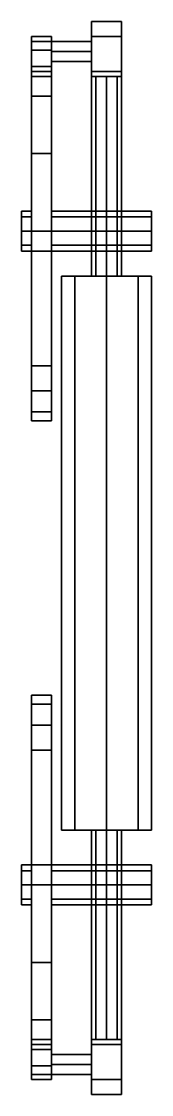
# Model space of a CAD drawing. Extents: x -1.08 to 1.08, y -2.1 to 2.35.
# Drawn here: x -1.08 to -0.82, y -2.1 to 0.05 of the extents above; entities that cross this region are included whole.
import ezdxf

# ---------------------------------------------------------------- set-up
doc = ezdxf.new("R2010")
doc.units = 0
doc.layers.add('SUSPENSION', color=5, linetype='CONTINUOUS')

msp = doc.modelspace()

# ---------------------------------------------------------------- linework, layer by layer
at = {"layer": 'SUSPENSION'}
for points in [[(-0.94, 0.05, 0.76), (-0.94, 0.02, 0.78), (-0.88, 0.02, 0.78), (-0.88, 0.05, 0.76)], [(-0.94, 0.05, 0.76), (-0.94, 0.05, 0.72), (-0.94, 0.02, 0.69), (-0.94, 0.02, 0.78)], [(-0.94, 0.05, 0.72), (-0.94, 0.05, 0.76), (-0.88, 0.05, 0.76), (-0.88, 0.05, 0.72)], [(-0.94, 0.02, 0.69), (-0.94, 0.05, 0.72), (-0.88, 0.05, 0.72), (-0.88, 0.02, 0.69)], [(-0.88, 0.02, 0.78), (-0.88, 0.02, 0.69), (-0.88, 0.05, 0.72), (-0.88, 0.05, 0.76)], [(-1.06, -0.41, 0.54), (-1.06, -0.06, 0.54), (-1.06, 0.02, 0.47), (-1.06, -0.2147, 0.47)], [(-1.06, 0.02, 0.77), (-1.06, 0.02, 0.47), (-1.06, -0.04, 0.69), (-1.06, -0.04, 0.77)], [(-1.06, 0.02, 0.47), (-1.06, 0.02, 0.77), (-1.02, 0.02, 0.77), (-1.02, 0.02, 0.47)], [(-1.06, -0.2147, 0.47), (-1.06, 0.02, 0.47), (-1.02, 0.02, 0.47), (-1.02, -0.2147, 0.47)], [(-1.06, 0.02, 0.77), (-1.06, -0.04, 0.77), (-1.02, -0.04, 0.77), (-1.02, 0.02, 0.77)], [(-1.02, 0.01, 0.31), (-1.02, -0.0076, 0.2676), (-1.06, -0.0076, 0.2676), (-1.06, 0.01, 0.31)], [(-1.02, -0.0076, 0.3524), (-1.02, 0.01, 0.31), (-1.06, 0.01, 0.31), (-1.06, -0.0076, 0.3524)], [(-1.06, -0.0076, 0.3524), (-1.06, 0.01, 0.31), (-1.06, -0.0076, 0.2676), (-1.06, -0.05, 0.37)], [(-1.02, -0.2147, 0.47), (-1.02, 0.02, 0.47), (-1.02, -0.06, 0.54), (-1.02, -0.41, 0.54)], [(-1.02, -0.06, 0.54), (-1.02, -0.06, 0.54), (-1.02, 0.02, 0.47), (-1.02, -0.04, 0.69)], [(-1.02, -0.04, 0.77), (-1.02, -0.04, 0.69), (-1.02, 0.02, 0.47), (-1.02, 0.02, 0.77)], [(-1.02, -0.05, 0.37), (-1.02, -0.0076, 0.2676), (-1.02, 0.01, 0.31), (-1.02, -0.0076, 0.3524)], [(-1.02, 0.01, 0.75), (-1.02, -0.01, 0.77), (-0.94, -0.01, 0.77), (-0.94, 0.01, 0.75)], [(-1.02, -0.01, 0.73), (-1.02, 0.01, 0.75), (-0.94, 0.01, 0.75), (-0.94, -0.01, 0.73)], [(-0.94, -0.05, 0.69), (-0.94, 0.02, 0.69), (-0.88, 0.02, 0.69), (-0.88, -0.05, 0.69)], [(-0.94, 0.02, 0.78), (-0.94, 0.02, 0.69), (-0.94, -0.05, 0.69), (-0.94, -0.05, 0.78)], [(-0.94, 0.02, 0.78), (-0.94, -0.05, 0.78), (-0.88, -0.05, 0.78), (-0.88, 0.02, 0.78)], [(-0.88, -0.05, 0.78), (-0.88, -0.05, 0.69), (-0.88, 0.02, 0.69), (-0.88, 0.02, 0.78)], [(-1.02, -0.0076, 0.2676), (-1.02, -0.05, 0.25), (-1.06, -0.05, 0.25), (-1.06, -0.0076, 0.2676)], [(-1.02, -0.05, 0.37), (-1.02, -0.0076, 0.3524), (-1.06, -0.0076, 0.3524), (-1.06, -0.05, 0.37)], [(-1.06, -0.0076, 0.2676), (-1.06, -0.05, 0.25), (-1.06, -0.1, 0.25), (-1.06, -0.05, 0.37)], [(-1.02, -0.05, 0.37), (-1.02, -0.1, 0.25), (-1.02, -0.05, 0.25), (-1.02, -0.0076, 0.2676)], [(-1.02, -0.01, 0.77), (-1.02, -0.03, 0.75), (-0.94, -0.03, 0.75), (-0.94, -0.01, 0.77)], [(-1.02, -0.03, 0.75), (-1.02, -0.01, 0.73), (-0.94, -0.01, 0.73), (-0.94, -0.03, 0.75)], [(-1.06, -0.04, 0.77), (-1.06, -0.04, 0.69), (-1.02, -0.04, 0.69), (-1.02, -0.04, 0.77)], [(-1.06, -0.04, 0.69), (-1.06, -0.06, 0.54), (-1.02, -0.06, 0.54), (-1.02, -0.04, 0.69)], [(-1.06, -0.2147, 0.47), (-1.06, -0.05, 0.37), (-1.06, -0.1, 0.25), (-1.06, -0.37, 0.39)], [(-1.02, -0.2147, 0.47), (-1.02, -0.05, 0.37), (-1.06, -0.05, 0.37), (-1.06, -0.2147, 0.47)], [(-1.02, -0.05, 0.25), (-1.02, -0.1, 0.25), (-1.06, -0.1, 0.25), (-1.06, -0.05, 0.25)], [(-1.06, -0.06, 0.54), (-1.06, -0.41, 0.54), (-1.02, -0.41, 0.54), (-1.02, -0.06, 0.54)], [(-1.02, -0.37, 0.39), (-1.02, -0.1, 0.25), (-1.02, -0.05, 0.37), (-1.02, -0.2147, 0.47)], [(-0.94, -0.06, 0.71), (-0.94, -0.05, 0.69), (-0.88, -0.05, 0.69), (-0.88, -0.06, 0.71)], [(-0.94, -0.05, 0.78), (-0.94, -0.06, 0.77), (-0.88, -0.06, 0.77), (-0.88, -0.05, 0.78)], [(-0.94, -0.05, 0.78), (-0.94, -0.05, 0.69), (-0.94, -0.06, 0.71), (-0.94, -0.06, 0.77)], [(-0.94, -0.06, 0.77), (-0.94, -0.06, 0.71), (-0.88, -0.06, 0.71), (-0.88, -0.06, 0.77)], [(-0.9312, -0.06, 0.7612), (-0.94, -0.06, 0.74), (-0.94, -0.46, 0.74), (-0.9312, -0.46, 0.7612)], [(-0.94, -0.06, 0.74), (-0.9312, -0.06, 0.7188), (-0.9312, -0.46, 0.7188), (-0.94, -0.46, 0.74)], [(-0.91, -0.06, 0.77), (-0.9312, -0.06, 0.7612), (-0.9312, -0.46, 0.7612), (-0.91, -0.46, 0.77)], [(-0.9312, -0.06, 0.7188), (-0.91, -0.06, 0.71), (-0.91, -0.46, 0.71), (-0.9312, -0.46, 0.7188)], [(-0.8888, -0.06, 0.7612), (-0.91, -0.06, 0.77), (-0.91, -0.46, 0.77), (-0.8888, -0.46, 0.7612)], [(-0.91, -0.06, 0.71), (-0.8888, -0.06, 0.7188), (-0.8888, -0.46, 0.7188), (-0.91, -0.46, 0.71)], [(-0.88, -0.06, 0.74), (-0.8888, -0.06, 0.7612), (-0.8888, -0.46, 0.7612), (-0.88, -0.46, 0.74)], [(-0.8888, -0.06, 0.7188), (-0.88, -0.06, 0.74), (-0.88, -0.46, 0.74), (-0.8888, -0.46, 0.7188)], [(-0.88, -0.06, 0.77), (-0.88, -0.06, 0.71), (-0.88, -0.05, 0.69), (-0.88, -0.05, 0.78)], [(-1.02, -0.1, 0.25), (-1.02, -0.37, 0.39), (-1.06, -0.37, 0.39), (-1.06, -0.1, 0.25)], [(-1.06, -0.41, 0.54), (-1.06, -0.2147, 0.47), (-1.06, -0.37, 0.39)], [(-1.02, -0.37, 0.39), (-1.02, -0.37, 0.39), (-1.02, -0.2147, 0.47), (-1.02, -0.41, 0.54)], [(-1.08, -0.37, 0.49), (-1.08, -0.3417, 0.4783), (-1.08, -0.33, 0.45), (-1.08, -0.3983, 0.4783)], [(-1.08, -0.3983, 0.4783), (-1.08, -0.33, 0.45), (-1.08, -0.3417, 0.4217), (-1.08, -0.41, 0.45)], [(-1.06, -0.33, 0.45), (-1.06, -0.3417, 0.4217), (-1.08, -0.3417, 0.4217), (-1.08, -0.33, 0.45)], [(-1.06, -0.3417, 0.4783), (-1.06, -0.33, 0.45), (-1.08, -0.33, 0.45), (-1.08, -0.3417, 0.4783)], [(-1.06, -0.37, 0.49), (-1.06, -0.3417, 0.4783), (-1.08, -0.3417, 0.4783), (-1.08, -0.37, 0.49)], [(-1.08, -0.41, 0.45), (-1.08, -0.3417, 0.4217), (-1.08, -0.37, 0.41), (-1.08, -0.3983, 0.4217)], [(-1.06, -0.3417, 0.4217), (-1.06, -0.37, 0.41), (-1.08, -0.37, 0.41), (-1.08, -0.3417, 0.4217)], [(-1.02, -0.33, 0.45), (-1.02, -0.3417, 0.4783), (-0.82, -0.3417, 0.4783), (-0.82, -0.33, 0.45)], [(-1.02, -0.3417, 0.4217), (-1.02, -0.33, 0.45), (-0.82, -0.33, 0.45), (-0.82, -0.3417, 0.4217)], [(-1.02, -0.3417, 0.4783), (-1.02, -0.37, 0.49), (-0.82, -0.37, 0.49), (-0.82, -0.3417, 0.4783)], [(-1.02, -0.37, 0.41), (-1.02, -0.3417, 0.4217), (-0.82, -0.3417, 0.4217), (-0.82, -0.37, 0.41)], [(-1.06, -0.3983, 0.4783), (-1.06, -0.37, 0.49), (-1.08, -0.37, 0.49), (-1.08, -0.3983, 0.4783)], [(-1.06, -0.37, 0.41), (-1.06, -0.3983, 0.4217), (-1.08, -0.3983, 0.4217), (-1.08, -0.37, 0.41)], [(-1.06, -0.37, 0.39), (-1.06, -0.64, 0.25), (-1.06, -0.69, 0.37), (-1.06, -0.41, 0.54)], [(-1.06, -0.64, 0.25), (-1.06, -0.37, 0.39), (-1.02, -0.37, 0.39), (-1.02, -0.64, 0.25)], [(-1.02, -0.41, 0.54), (-1.02, -0.69, 0.37), (-1.02, -0.64, 0.25), (-1.02, -0.37, 0.39)], [(-1.02, -0.37, 0.49), (-1.02, -0.3983, 0.4783), (-0.82, -0.3983, 0.4783), (-0.82, -0.37, 0.49)], [(-1.02, -0.3983, 0.4217), (-1.02, -0.37, 0.41), (-0.82, -0.37, 0.41), (-0.82, -0.3983, 0.4217)], [(-1.06, -0.3983, 0.4217), (-1.06, -0.41, 0.45), (-1.08, -0.41, 0.45), (-1.08, -0.3983, 0.4217)], [(-1.06, -0.41, 0.45), (-1.06, -0.3983, 0.4783), (-1.08, -0.3983, 0.4783), (-1.08, -0.41, 0.45)], [(-1.02, -0.3983, 0.4783), (-1.02, -0.41, 0.45), (-0.82, -0.41, 0.45), (-0.82, -0.3983, 0.4783)], [(-1.02, -0.41, 0.45), (-1.02, -0.3983, 0.4217), (-0.82, -0.3983, 0.4217), (-0.82, -0.41, 0.45)], [(-1.06, -0.41, 0.54), (-1.06, -0.69, 0.37), (-1.02, -0.69, 0.37), (-1.02, -0.41, 0.54)], [(-1, -0.46, 0.74), (-0.9736, -0.46, 0.6764), (-0.9736, -1.57, 0.6764), (-1, -1.57, 0.74)], [(-0.9736, -0.46, 0.8036), (-1, -0.46, 0.74), (-1, -1.57, 0.74), (-0.9736, -1.57, 0.8036)], [(-1, -0.46, 0.74), (-0.94, -0.46, 0.74), (-0.9312, -0.46, 0.7188), (-0.9736, -0.46, 0.6764)], [(-0.9736, -0.46, 0.8036), (-0.9312, -0.46, 0.7612), (-0.94, -0.46, 0.74), (-1, -0.46, 0.74)], [(-0.9736, -0.46, 0.6764), (-0.91, -0.46, 0.65), (-0.91, -1.57, 0.65), (-0.9736, -1.57, 0.6764)], [(-0.91, -0.46, 0.83), (-0.9736, -0.46, 0.8036), (-0.9736, -1.57, 0.8036), (-0.91, -1.57, 0.83)], [(-0.9736, -0.46, 0.6764), (-0.9312, -0.46, 0.7188), (-0.91, -0.46, 0.71), (-0.91, -0.46, 0.65)], [(-0.91, -0.46, 0.83), (-0.91, -0.46, 0.77), (-0.9312, -0.46, 0.7612), (-0.9736, -0.46, 0.8036)], [(-0.91, -0.46, 0.65), (-0.8464, -0.46, 0.6764), (-0.8464, -1.57, 0.6764), (-0.91, -1.57, 0.65)], [(-0.8464, -0.46, 0.8036), (-0.91, -0.46, 0.83), (-0.91, -1.57, 0.83), (-0.8464, -1.57, 0.8036)], [(-0.8464, -0.46, 0.8036), (-0.8888, -0.46, 0.7612), (-0.91, -0.46, 0.77), (-0.91, -0.46, 0.83)], [(-0.91, -0.46, 0.65), (-0.91, -0.46, 0.71), (-0.8888, -0.46, 0.7188), (-0.8464, -0.46, 0.6764)], [(-0.82, -0.46, 0.74), (-0.88, -0.46, 0.74), (-0.8888, -0.46, 0.7612), (-0.8464, -0.46, 0.8036)], [(-0.8464, -0.46, 0.6764), (-0.8888, -0.46, 0.7188), (-0.88, -0.46, 0.74), (-0.82, -0.46, 0.74)], [(-0.8464, -0.46, 0.6764), (-0.82, -0.46, 0.74), (-0.82, -1.57, 0.74), (-0.8464, -1.57, 0.6764)], [(-0.82, -0.46, 0.74), (-0.8464, -0.46, 0.8036), (-0.8464, -1.57, 0.8036), (-0.82, -1.57, 0.74)], [(-1.06, -0.69, 0.37), (-1.06, -0.64, 0.25), (-1.06, -0.69, 0.25), (-1.06, -0.7324, 0.2676)], [(-1.06, -0.69, 0.25), (-1.06, -0.64, 0.25), (-1.02, -0.64, 0.25), (-1.02, -0.69, 0.25)], [(-1.02, -0.7324, 0.2676), (-1.02, -0.69, 0.25), (-1.02, -0.64, 0.25), (-1.02, -0.69, 0.37)], [(-1.06, -0.69, 0.37), (-1.06, -0.7324, 0.2676), (-1.06, -0.75, 0.31), (-1.06, -0.7324, 0.3524)], [(-1.06, -0.69, 0.37), (-1.06, -0.7324, 0.3524), (-1.02, -0.7324, 0.3524), (-1.02, -0.69, 0.37)], [(-1.06, -0.7324, 0.2676), (-1.06, -0.69, 0.25), (-1.02, -0.69, 0.25), (-1.02, -0.7324, 0.2676)], [(-1.02, -0.7324, 0.3524), (-1.02, -0.75, 0.31), (-1.02, -0.7324, 0.2676), (-1.02, -0.69, 0.37)], [(-1.06, -0.7324, 0.3524), (-1.06, -0.75, 0.31), (-1.02, -0.75, 0.31), (-1.02, -0.7324, 0.3524)], [(-1.06, -0.75, 0.31), (-1.06, -0.7324, 0.2676), (-1.02, -0.7324, 0.2676), (-1.02, -0.75, 0.31)], [(-1.06, -1.3176, 0.3524), (-1.06, -1.3, 0.31), (-1.06, -1.3176, 0.2676), (-1.06, -1.36, 0.37)], [(-1.02, -1.3176, 0.3524), (-1.02, -1.3, 0.31), (-1.06, -1.3, 0.31), (-1.06, -1.3176, 0.3524)], [(-1.02, -1.3, 0.31), (-1.02, -1.3176, 0.2676), (-1.06, -1.3176, 0.2676), (-1.06, -1.3, 0.31)], [(-1.02, -1.36, 0.37), (-1.02, -1.3176, 0.2676), (-1.02, -1.3, 0.31), (-1.02, -1.3176, 0.3524)], [(-1.06, -1.3176, 0.2676), (-1.06, -1.36, 0.25), (-1.06, -1.41, 0.25), (-1.06, -1.36, 0.37)], [(-1.02, -1.36, 0.37), (-1.02, -1.3176, 0.3524), (-1.06, -1.3176, 0.3524), (-1.06, -1.36, 0.37)], [(-1.02, -1.3176, 0.2676), (-1.02, -1.36, 0.25), (-1.06, -1.36, 0.25), (-1.06, -1.3176, 0.2676)], [(-1.02, -1.36, 0.37), (-1.02, -1.41, 0.25), (-1.02, -1.36, 0.25), (-1.02, -1.3176, 0.2676)], [(-1.06, -1.64, 0.54), (-1.06, -1.36, 0.37), (-1.06, -1.41, 0.25), (-1.06, -1.68, 0.39)], [(-1.02, -1.64, 0.54), (-1.02, -1.36, 0.37), (-1.06, -1.36, 0.37), (-1.06, -1.64, 0.54)], [(-1.02, -1.36, 0.25), (-1.02, -1.41, 0.25), (-1.06, -1.41, 0.25), (-1.06, -1.36, 0.25)], [(-1.02, -1.68, 0.39), (-1.02, -1.41, 0.25), (-1.02, -1.36, 0.37), (-1.02, -1.64, 0.54)], [(-1.02, -1.41, 0.25), (-1.02, -1.68, 0.39), (-1.06, -1.68, 0.39), (-1.06, -1.41, 0.25)], [(-1, -1.57, 0.74), (-0.94, -1.57, 0.74), (-0.9312, -1.57, 0.7612), (-0.9736, -1.57, 0.8036)], [(-0.9736, -1.57, 0.6764), (-0.9312, -1.57, 0.7188), (-0.94, -1.57, 0.74), (-1, -1.57, 0.74)], [(-0.9736, -1.57, 0.8036), (-0.9312, -1.57, 0.7612), (-0.91, -1.57, 0.77), (-0.91, -1.57, 0.83)], [(-0.91, -1.57, 0.65), (-0.91, -1.57, 0.71), (-0.9312, -1.57, 0.7188), (-0.9736, -1.57, 0.6764)], [(-0.94, -1.99, 0.74), (-0.9312, -1.99, 0.7612), (-0.9312, -1.57, 0.7612), (-0.94, -1.57, 0.74)], [(-0.9312, -1.99, 0.7188), (-0.94, -1.99, 0.74), (-0.94, -1.57, 0.74), (-0.9312, -1.57, 0.7188)], [(-0.9312, -1.99, 0.7612), (-0.91, -1.99, 0.77), (-0.91, -1.57, 0.77), (-0.9312, -1.57, 0.7612)], [(-0.91, -1.99, 0.71), (-0.9312, -1.99, 0.7188), (-0.9312, -1.57, 0.7188), (-0.91, -1.57, 0.71)], [(-0.8464, -1.57, 0.6764), (-0.8888, -1.57, 0.7188), (-0.91, -1.57, 0.71), (-0.91, -1.57, 0.65)], [(-0.91, -1.57, 0.83), (-0.91, -1.57, 0.77), (-0.8888, -1.57, 0.7612), (-0.8464, -1.57, 0.8036)], [(-0.91, -1.99, 0.77), (-0.8888, -1.99, 0.7612), (-0.8888, -1.57, 0.7612), (-0.91, -1.57, 0.77)], [(-0.8888, -1.99, 0.7188), (-0.91, -1.99, 0.71), (-0.91, -1.57, 0.71), (-0.8888, -1.57, 0.7188)], [(-0.82, -1.57, 0.74), (-0.88, -1.57, 0.74), (-0.8888, -1.57, 0.7188), (-0.8464, -1.57, 0.6764)], [(-0.8464, -1.57, 0.8036), (-0.8888, -1.57, 0.7612), (-0.88, -1.57, 0.74), (-0.82, -1.57, 0.74)], [(-0.8888, -1.99, 0.7612), (-0.88, -1.99, 0.74), (-0.88, -1.57, 0.74), (-0.8888, -1.57, 0.7612)], [(-0.88, -1.99, 0.74), (-0.8888, -1.99, 0.7188), (-0.8888, -1.57, 0.7188), (-0.88, -1.57, 0.74)], [(-1.08, -1.64, 0.45), (-1.08, -1.7083, 0.4783), (-1.08, -1.68, 0.49), (-1.08, -1.6517, 0.4783)], [(-1.06, -1.6517, 0.4783), (-1.06, -1.64, 0.45), (-1.08, -1.64, 0.45), (-1.08, -1.6517, 0.4783)], [(-1.08, -1.6517, 0.4217), (-1.08, -1.72, 0.45), (-1.08, -1.7083, 0.4783), (-1.08, -1.64, 0.45)], [(-1.06, -1.64, 0.45), (-1.06, -1.6517, 0.4217), (-1.08, -1.6517, 0.4217), (-1.08, -1.64, 0.45)], [(-1.06, -1.68, 0.49), (-1.06, -1.6517, 0.4783), (-1.08, -1.6517, 0.4783), (-1.08, -1.68, 0.49)], [(-1.06, -1.6517, 0.4217), (-1.06, -1.68, 0.41), (-1.08, -1.68, 0.41), (-1.08, -1.6517, 0.4217)], [(-1.08, -1.68, 0.41), (-1.08, -1.7083, 0.4217), (-1.08, -1.72, 0.45), (-1.08, -1.6517, 0.4217)], [(-1.06, -1.8353, 0.47), (-1.06, -2.07, 0.47), (-1.06, -1.99, 0.54), (-1.06, -1.64, 0.54)], [(-1.06, -1.68, 0.39), (-1.06, -1.68, 0.39), (-1.06, -1.8353, 0.47), (-1.06, -1.64, 0.54)], [(-1.02, -1.99, 0.54), (-1.02, -1.64, 0.54), (-1.06, -1.64, 0.54), (-1.06, -1.99, 0.54)], [(-1.02, -1.64, 0.54), (-1.02, -1.99, 0.54), (-1.02, -2.07, 0.47), (-1.02, -1.8353, 0.47)], [(-1.02, -1.64, 0.54), (-1.02, -1.8353, 0.47), (-1.02, -1.68, 0.39)], [(-0.82, -1.6517, 0.4783), (-0.82, -1.64, 0.45), (-1.02, -1.64, 0.45), (-1.02, -1.6517, 0.4783)], [(-0.82, -1.64, 0.45), (-0.82, -1.6517, 0.4217), (-1.02, -1.6517, 0.4217), (-1.02, -1.64, 0.45)], [(-0.82, -1.68, 0.49), (-0.82, -1.6517, 0.4783), (-1.02, -1.6517, 0.4783), (-1.02, -1.68, 0.49)], [(-0.82, -1.6517, 0.4217), (-0.82, -1.68, 0.41), (-1.02, -1.68, 0.41), (-1.02, -1.6517, 0.4217)], [(-1.06, -1.7083, 0.4783), (-1.06, -1.68, 0.49), (-1.08, -1.68, 0.49), (-1.08, -1.7083, 0.4783)], [(-1.06, -1.68, 0.41), (-1.06, -1.7083, 0.4217), (-1.08, -1.7083, 0.4217), (-1.08, -1.68, 0.41)], [(-1.06, -1.68, 0.39), (-1.06, -1.95, 0.25), (-1.06, -2, 0.37), (-1.06, -1.8353, 0.47)], [(-1.06, -1.95, 0.25), (-1.06, -1.68, 0.39), (-1.02, -1.68, 0.39), (-1.02, -1.95, 0.25)], [(-0.82, -1.7083, 0.4783), (-0.82, -1.68, 0.49), (-1.02, -1.68, 0.49), (-1.02, -1.7083, 0.4783)], [(-0.82, -1.68, 0.41), (-0.82, -1.7083, 0.4217), (-1.02, -1.7083, 0.4217), (-1.02, -1.68, 0.41)], [(-1.02, -1.8353, 0.47), (-1.02, -2, 0.37), (-1.02, -1.95, 0.25), (-1.02, -1.68, 0.39)], [(-1.06, -1.72, 0.45), (-1.06, -1.7083, 0.4783), (-1.08, -1.7083, 0.4783), (-1.08, -1.72, 0.45)], [(-1.06, -1.7083, 0.4217), (-1.06, -1.72, 0.45), (-1.08, -1.72, 0.45), (-1.08, -1.7083, 0.4217)], [(-0.82, -1.72, 0.45), (-0.82, -1.7083, 0.4783), (-1.02, -1.7083, 0.4783), (-1.02, -1.72, 0.45)], [(-0.82, -1.7083, 0.4217), (-0.82, -1.72, 0.45), (-1.02, -1.72, 0.45), (-1.02, -1.7083, 0.4217)], [(-1.02, -1.8353, 0.47), (-1.02, -2.07, 0.47), (-1.06, -2.07, 0.47), (-1.06, -1.8353, 0.47)], [(-1.06, -1.8353, 0.47), (-1.06, -2, 0.37), (-1.02, -2, 0.37), (-1.02, -1.8353, 0.47)], [(-1.06, -2, 0.25), (-1.06, -1.95, 0.25), (-1.02, -1.95, 0.25), (-1.02, -2, 0.25)], [(-1.06, -2, 0.37), (-1.06, -1.95, 0.25), (-1.06, -2, 0.25), (-1.06, -2.0424, 0.2676)], [(-1.02, -2.0424, 0.2676), (-1.02, -2, 0.25), (-1.02, -1.95, 0.25), (-1.02, -2, 0.37)], [(-1.06, -1.99, 0.54), (-1.06, -1.99, 0.54), (-1.06, -2.07, 0.47), (-1.06, -2.01, 0.69)], [(-1.02, -2.01, 0.69), (-1.02, -1.99, 0.54), (-1.06, -1.99, 0.54), (-1.06, -2.01, 0.69)], [(-0.94, -1.99, 0.77), (-0.94, -1.99, 0.71), (-0.94, -2, 0.69), (-0.94, -2, 0.78)], [(-0.88, -2, 0.78), (-0.88, -1.99, 0.77), (-0.94, -1.99, 0.77), (-0.94, -2, 0.78)], [(-0.88, -1.99, 0.71), (-0.88, -2, 0.69), (-0.94, -2, 0.69), (-0.94, -1.99, 0.71)], [(-0.88, -1.99, 0.77), (-0.88, -1.99, 0.71), (-0.94, -1.99, 0.71), (-0.94, -1.99, 0.77)], [(-0.88, -2, 0.78), (-0.88, -2, 0.69), (-0.88, -1.99, 0.71), (-0.88, -1.99, 0.77)], [(-1.06, -2.0424, 0.2676), (-1.06, -2, 0.25), (-1.02, -2, 0.25), (-1.02, -2.0424, 0.2676)], [(-1.06, -2, 0.37), (-1.06, -2.0424, 0.3524), (-1.02, -2.0424, 0.3524), (-1.02, -2, 0.37)], [(-1.06, -2, 0.37), (-1.06, -2.0424, 0.2676), (-1.06, -2.06, 0.31), (-1.06, -2.0424, 0.3524)], [(-1.06, -2.01, 0.77), (-1.06, -2.01, 0.69), (-1.06, -2.07, 0.47), (-1.06, -2.07, 0.77)], [(-1.02, -2.07, 0.77), (-1.02, -2.01, 0.77), (-1.06, -2.01, 0.77), (-1.06, -2.07, 0.77)], [(-1.02, -2.01, 0.77), (-1.02, -2.01, 0.69), (-1.06, -2.01, 0.69), (-1.06, -2.01, 0.77)], [(-1.02, -2.0424, 0.3524), (-1.02, -2.06, 0.31), (-1.02, -2.0424, 0.2676), (-1.02, -2, 0.37)], [(-1.02, -2.07, 0.77), (-1.02, -2.07, 0.47), (-1.02, -2.01, 0.69), (-1.02, -2.01, 0.77)], [(-0.94, -2.04, 0.77), (-0.94, -2.02, 0.75), (-1.02, -2.02, 0.75), (-1.02, -2.04, 0.77)], [(-0.94, -2.02, 0.75), (-0.94, -2.04, 0.73), (-1.02, -2.04, 0.73), (-1.02, -2.02, 0.75)], [(-0.94, -2, 0.78), (-0.94, -2, 0.69), (-0.94, -2.07, 0.69), (-0.94, -2.07, 0.78)], [(-0.88, -2, 0.69), (-0.88, -2.07, 0.69), (-0.94, -2.07, 0.69), (-0.94, -2, 0.69)], [(-0.88, -2.07, 0.78), (-0.88, -2, 0.78), (-0.94, -2, 0.78), (-0.94, -2.07, 0.78)], [(-0.88, -2.07, 0.78), (-0.88, -2.07, 0.69), (-0.88, -2, 0.69), (-0.88, -2, 0.78)], [(-1.06, -2.06, 0.31), (-1.06, -2.0424, 0.2676), (-1.02, -2.0424, 0.2676), (-1.02, -2.06, 0.31)], [(-1.06, -2.0424, 0.3524), (-1.06, -2.06, 0.31), (-1.02, -2.06, 0.31), (-1.02, -2.0424, 0.3524)], [(-0.94, -2.06, 0.75), (-0.94, -2.04, 0.77), (-1.02, -2.04, 0.77), (-1.02, -2.06, 0.75)], [(-0.94, -2.04, 0.73), (-0.94, -2.06, 0.75), (-1.02, -2.06, 0.75), (-1.02, -2.04, 0.73)], [(-1.02, -2.07, 0.47), (-1.02, -2.07, 0.77), (-1.06, -2.07, 0.77), (-1.06, -2.07, 0.47)], [(-0.94, -2.07, 0.78), (-0.94, -2.07, 0.69), (-0.94, -2.1, 0.72), (-0.94, -2.1, 0.76)], [(-0.88, -2.1, 0.76), (-0.88, -2.07, 0.78), (-0.94, -2.07, 0.78), (-0.94, -2.1, 0.76)], [(-0.88, -2.07, 0.69), (-0.88, -2.1, 0.72), (-0.94, -2.1, 0.72), (-0.94, -2.07, 0.69)], [(-0.88, -2.1, 0.76), (-0.88, -2.1, 0.72), (-0.88, -2.07, 0.69), (-0.88, -2.07, 0.78)], [(-0.88, -2.1, 0.72), (-0.88, -2.1, 0.76), (-0.94, -2.1, 0.76), (-0.94, -2.1, 0.72)]]:
    msp.add_3dface(points, dxfattribs=at)

doc.saveas('drawing.dxf')
